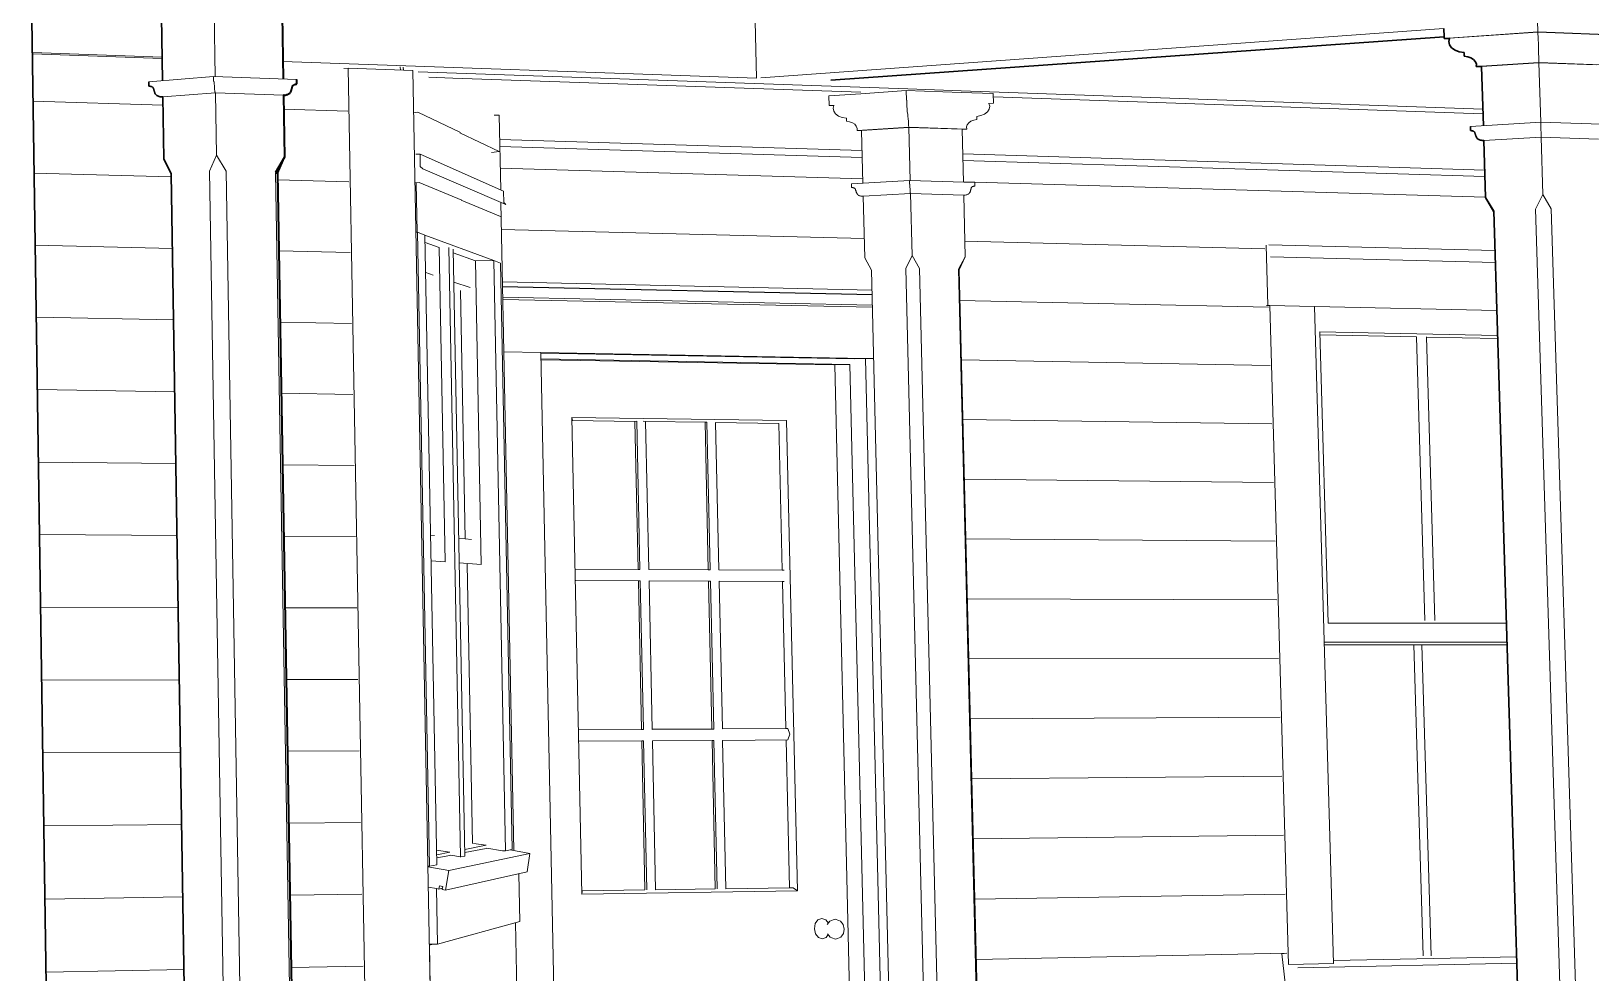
# Model space of a CAD drawing. Header units: inches. Extents: x -4969 to 16721, y 2489 to 24693.
# Drawn here: x 3644.9 to 4130.7, y 12849.1 to 13142.4 of the extents above; entities that cross this region are included whole.
import ezdxf

# ---------------------------------------------------------------- set-up
doc = ezdxf.new("R2010")
doc.units = ezdxf.units.IN
doc.header["$MEASUREMENT"] = 0
for name, color, linetype, lineweight in [('1', 1, 'Continuous', 9), ('2', 6, 'Continuous', 20), ('3', 3, 'Continuous', 30), ('4', 2, 'Continuous', 40)]:
    doc.layers.add(name, color=color, linetype=linetype, lineweight=lineweight)

msp = doc.modelspace()

# ---------------------------------------------------------------- linework, layer by layer
at = {"layer": '1'}
for p, q in [((3870.8643849, 13127.781853), (3870.3633486, 13149.8729546)), ((3872.2184137, 13127.8793992), (4084.9590073, 13143.2055356)), ((4143.5088484, 13141.0713005), (4114.2282077, 13142.2502095)), ((3685.711315, 13133.884258), (3645.32164, 13135.3103637)), ((3743.6902972, 13130.8839527), (3742.2579478, 13130.7730762)), ((3743.6902972, 13130.8839527), (3751.6723675, 12691.3607819)), ((3763.8115194, 13130.1765306), (3743.6902972, 13130.8839527)), ((3759.8337653, 13131.2670929), (3759.9244637, 13130.3131917)), ((3760.8957059, 13130.2790448), (3760.7630487, 13131.2342811)), ((3681.5713147, 13126.6849943), (3701.7356139, 13128.2495095)), ((3701.7356139, 13128.2495095), (3727.6862253, 13127.3587422)), ((3768.7365732, 13128.086048), (3776.2391527, 13127.8253685)), ((3776.2391527, 13127.8253685), (3903.3035307, 13123.4104763)), ((3645.5369697, 13120.6537678), (3685.9457963, 13119.3405635)), ((3685.903767, 13121.9474284), (3702.3469616, 13123.1863965)), ((3702.3469616, 13123.1863965), (3723.4854861, 13122.4814819)), ((3903.314608, 13122.9455586), (3917.4680784, 13123.9242928)), ((3917.5404708, 13120.948692), (3917.4680784, 13123.9242928)), ((3917.4680784, 13123.9242928), (3934.5830883, 13123.326141)), ((3917.6228938, 13120.876854), (3917.5404708, 13120.948692)), ((3917.6322634, 13119.9670656), (3917.6228938, 13120.876854)), ((3918.0189665, 13124.4308325), (3934.5700104, 13123.8506295)), ((3944.6029684, 13121.9755141), (4097.1010419, 13116.67692)), ((3723.5616459, 13118.1181253), (3743.5066679, 13117.4699528)), ((3764.0601933, 13117.0006804), (3765.3454292, 13117.1702704)), ((3765.3454292, 13117.1702704), (3778.6112487, 13110.8257822)), ((3790.7107802, 13116.2508613), (3789.1306637, 13116.30231)), ((3917.6650875, 13119.0319393), (3917.6322634, 13119.9670656)), ((3917.7183882, 13118.1562749), (3917.6650875, 13119.0319393)), ((3917.7873257, 13117.4194229), (3917.7183882, 13118.1562749)), ((3917.8656446, 13116.8880296), (3917.7873257, 13117.4194229)), ((3917.9462485, 13116.6099883), (3917.8656446, 13116.8880296)), ((3917.9703624, 13115.6192497), (3917.9462485, 13116.6099883)), ((3918.0302507, 13115.4041163), (3917.9703624, 13115.6192497)), ((3918.0885811, 13115.0200131), (3918.0302507, 13115.4041163)), ((3790.7239962, 13104.9254929), (3778.4289555, 13110.8015956)), ((3902.1699013, 13111.4547941), (3918.2293906, 13112.4914747)), ((3903.5879482, 13111.4733718), (3918.3113372, 13112.423371)), ((3918.1411068, 13114.495034), (3918.0885811, 13115.0200131)), ((3918.184008, 13113.8674688), (3918.1411068, 13114.495034)), ((3918.2141666, 13113.1830154), (3918.184008, 13113.8674688)), ((3918.2293906, 13112.4914747), (3918.2141666, 13113.1830154)), ((3918.2293906, 13112.4914747), (3936.2940561, 13111.901851)), ((3918.3113372, 13112.423371), (3918.2293906, 13112.4914747)), ((3918.3113372, 13112.423371), (3918.7132592, 13095.9164024)), ((3918.3113372, 13112.423371), (3934.8684138, 13111.8831738)), ((3903.7374132, 13105.2002713), (3790.8602841, 13108.7076162)), ((3903.7881454, 13103.0710237), (3790.9034412, 13106.5301176)), ((3766.0403244, 13104.0780182), (3764.7434464, 13104.1225423)), ((3766.1122837, 13100.2806558), (3766.0403244, 13104.0780182)), ((3766.0403244, 13104.0780182), (3792.0229824, 13092.6093253)), ((3788.3339816, 13104.6130524), (3790.7239962, 13104.9254929)), ((4097.63809, 13099.1753436), (3935.0593164, 13104.2270298)), ((3935.1120744, 13102.1111734), (4097.7008832, 13097.1290108)), ((3645.8663056, 13098.2372428), (3688.5384086, 13097.0339465)), ((3721.0324744, 13098.4138429), (3727.9806724, 12698.0035939)), ((3721.6730397, 13096.0995941), (3743.9058906, 13095.4726574)), ((3766.8801926, 13099.5305233), (3766.1122837, 13100.2806558)), ((3766.8801926, 13099.5305233), (3792.8051745, 13088.4008525)), ((3903.9469647, 13096.4053197), (3791.0385473, 13099.7133133)), ((3900.4357302, 13094.8754628), (3918.5121489, 13095.9222923)), ((3918.5395112, 13094.7981953), (3918.5121489, 13095.9222923)), ((3918.5121489, 13095.9222923), (3938.8492319, 13095.3266877)), ((3764.4728243, 13095.1376508), (3765.7594221, 13095.3052007)), ((3764.8315431, 13095.063597), (3765.1196596, 13079.8201271)), ((3765.7594221, 13095.3052007), (3779.0192786, 13089.7928384)), ((3904.0761407, 13090.9837578), (3918.813175, 13091.812852)), ((3918.5426793, 13094.7867474), (3918.5395112, 13094.7981953)), ((3918.5458481, 13094.774957), (3918.5426793, 13094.7867474)), ((3918.5490174, 13094.7628252), (3918.5458481, 13094.774957)), ((3918.5521868, 13094.7503532), (3918.5490174, 13094.7628252)), ((3918.5553561, 13094.7375424), (3918.5521868, 13094.7503532)), ((3918.5585249, 13094.7243938), (3918.5553561, 13094.7375424)), ((3918.5616929, 13094.7109088), (3918.5585249, 13094.7243938)), ((3918.5648598, 13094.6970886), (3918.5616929, 13094.7109088)), ((3918.5680254, 13094.6829347), (3918.5648598, 13094.6970886)), ((3918.5711893, 13094.6684483), (3918.5680254, 13094.6829347)), ((3918.5743512, 13094.653631), (3918.5711893, 13094.6684483)), ((3918.5775108, 13094.6384841), (3918.5743512, 13094.653631)), ((3918.5817399, 13094.6151513), (3918.5775108, 13094.6384841)), ((3918.5859104, 13094.5885206), (3918.5817399, 13094.6151513)), ((3918.5899975, 13094.558749), (3918.5859104, 13094.5885206)), ((3918.5939772, 13094.5260124), (3918.5899975, 13094.558749)), ((3918.5978261, 13094.4905039), (3918.5939772, 13094.5260124)), ((3918.6015213, 13094.4524329), (3918.5978261, 13094.4905039)), ((3918.6050413, 13094.4120241), (3918.6015213, 13094.4524329)), ((3918.6083651, 13094.3695158), (3918.6050413, 13094.4120241)), ((3918.6114733, 13094.3251586), (3918.6083651, 13094.3695158)), ((3918.6143474, 13094.2792141), (3918.6114733, 13094.3251586)), ((3918.6169706, 13094.2319532), (3918.6143474, 13094.2792141)), ((3918.6193274, 13094.1836545), (3918.6169706, 13094.2319532)), ((3918.6668662, 13093.0231052), (3918.6193274, 13094.1836545)), ((3918.6741623, 13092.8594786), (3918.6668662, 13093.0231052)), ((3918.6828804, 13092.7007633), (3918.6741623, 13092.8594786)), ((3918.6928945, 13092.5492486), (3918.6828804, 13092.7007633)), ((3918.7040601, 13092.4071196), (3918.6928945, 13092.5492486)), ((3918.7162161, 13092.2764252), (3918.7040601, 13092.4071196)), ((3918.7291869, 13092.1590488), (3918.7162161, 13092.2764252)), ((3918.7427855, 13092.056681), (3918.7291869, 13092.1590488)), ((3918.7568156, 13091.9707951), (3918.7427855, 13092.056681)), ((3918.771075, 13091.9026262), (3918.7568156, 13091.9707951)), ((3918.7853581, 13091.8531533), (3918.771075, 13091.9026262)), ((3918.7994591, 13091.8230855), (3918.7853581, 13091.8531533)), ((3918.813175, 13091.812852), (3918.7994591, 13091.8230855)), ((3918.813175, 13091.812852), (3935.3806139, 13091.341404)), ((3918.813175, 13091.812852), (3919.2822626, 13072.5473795)), ((3935.2772352, 13095.4874046), (4097.8974575, 13090.7229534)), ((3791.1256698, 13084.6639248), (3778.8368438, 13089.7689354)), ((3765.1196596, 13079.8201271), (3764.7619908, 13079.8163241)), ((3764.7627463, 13079.7762936), (3765.2247594, 13079.7812047)), ((3765.2247594, 13079.7812047), (3765.1196596, 13079.8201271)), ((3765.2247594, 13079.7812047), (3768.9585846, 12882.305735)), ((3765.2247594, 13079.7812047), (3767.5740384, 13078.9119056)), ((3767.5740384, 13078.9119056), (3771.2984483, 12882.7765596)), ((3789.0586887, 13070.9545985), (3767.5740384, 13078.9119056)), ((3767.6181528, 13076.5887468), (3771.9836413, 13075.0013757)), ((3791.4155429, 13080.6919323), (3904.3901197, 13077.8059442)), ((3935.7380823, 13077.005146), (4029.2023829, 13074.617557)), ((3646.196165, 13075.7850835), (3688.8992037, 13074.7648228)), ((3722.0574729, 13073.9726056), (3744.3057359, 13073.4410503)), ((3773.8572612, 12977.1227604), (3771.9836413, 13075.0013757)), ((3774.9743428, 13075.0319382), (3778.628115, 12885.206518)), ((3776.377045, 13074.5172005), (3780.0248864, 12885.4835989)), ((3776.398686, 13073.3957445), (3783.2692073, 13070.8973097)), ((3919.2822626, 13072.5473795), (3917.3569273, 13068.4822305)), ((3921.6462954, 13068.5232979), (3919.2822626, 13072.5473795)), ((4029.5645325, 13075.7622706), (4030.0945913, 13057.0006877)), ((4030.3688177, 13075.8854785), (4100.8392795, 13074.0663321)), ((4030.9168258, 13072.1213442), (4100.9530889, 13070.3678221)), ((3770.135813, 13066.4460392), (3767.7957926, 13067.2338572)), ((3783.2692073, 13070.8973097), (3789.0586887, 13070.9545985)), ((3785.1182294, 12976.2626518), (3783.2692073, 13070.8973097)), ((3789.0586887, 13070.9545985), (3792.6893324, 12887.0742528)), ((3791.0972896, 13070.1997182), (3794.7178004, 12887.4824604)), ((3917.3569273, 13068.4822305), (3925.2290407, 12744.2204686)), ((3921.6462954, 13068.5232979), (3929.5704025, 12744.1470836)), ((3933.7038199, 13068.2368826), (3941.7463186, 12744.6588784)), ((3776.5746288, 13064.2782741), (3781.613711, 13062.5817592)), ((3791.7404899, 13064.29667), (3906.7772563, 13061.7301376)), ((3906.8100179, 13060.3591987), (3791.7682902, 13062.8940007)), ((3791.769595, 13062.8281636), (3906.8115556, 13060.294851)), ((3646.5281977, 13057.9081044), (3646.4587865, 13057.9095291)), ((3780.1323099, 12984.3270386), (3778.635263, 13061.6272241)), ((3791.8352735, 13059.5143426), (3906.8889549, 13057.0560058)), ((3791.8478515, 13058.879721), (3906.9037774, 13056.4357445)), ((4030.3350195, 13056.4473729), (3934.1668074, 13058.5426102)), ((3646.5958958, 13053.2958472), (3689.2605681, 13052.4605615)), ((4030.0945913, 13057.0006877), (4029.6561371, 13056.9829224)), ((4030.7145349, 13056.9871104), (4030.0945913, 13057.0006877)), ((4030.276029, 13056.9693827), (4030.7145349, 13056.9871104)), ((4030.7145349, 13056.9871104), (4036.5220701, 12851.7402564)), ((4030.7145349, 13056.9871104), (4044.6424518, 13056.682645)), ((3722.4425088, 13051.810928), (3744.7062055, 13051.3750511)), ((4046.3091714, 13048.7669301), (4048.9227879, 12958.0703116)), ((4046.3091714, 13048.7669301), (4101.6522926, 13047.6455046)), ((4046.3594295, 13047.8142176), (4076.402171, 13047.2114002)), ((3803.7032361, 13042.3193112), (3792.1719468, 13042.5274292)), ((3792.1719468, 13042.5274292), (3792.1719628, 13042.5266237)), ((3792.1719628, 13042.5266237), (3803.7032361, 13042.3193112)), ((4079.0415994, 12958.8739829), (4076.402171, 13047.2114002)), ((4082.1420295, 12958.8690552), (4079.4936413, 13047.1835335)), ((4079.4946665, 13047.1493483), (4101.6812591, 13046.704167)), ((3803.7071813, 13042.1246749), (3901.2241128, 13040.3707716)), ((3899.9291678, 13038.6440045), (3803.7433749, 13040.3390738)), ((3895.2171333, 13038.4597789), (3803.7488942, 13040.0667848)), ((3899.9291678, 13038.6440045), (3894.8730678, 13038.4658238)), ((3895.2171333, 13038.4597789), (3902.1817502, 12741.7038712)), ((3899.9291678, 13038.6440045), (3906.9782453, 12740.4065356)), ((3901.2241128, 13040.3707716), (3904.7689279, 13040.4981117)), ((3904.7689279, 13040.4981117), (3911.9678514, 12738.5177509)), ((3904.7689279, 13040.4981117), (3907.2857234, 13040.4528662)), ((3907.2857035, 13040.4536961), (3904.7689279, 13040.4981117)), ((3907.2857035, 13040.4536961), (3907.2857234, 13040.4528662)), ((3934.6277304, 13040.0039092), (4030.8491103, 13038.2696794)), ((3646.926491, 13030.7724684), (3689.6225032, 13030.1210795)), ((3722.8281488, 13029.6144796), (3745.1073006, 13029.2745792)), ((3813.369759, 13022.1229976), (3816.4230793, 12873.6583498)), ((3813.5011471, 13021.2067936), (3813.369759, 13022.1229976)), ((3813.369759, 13022.1229976), (3880.2000537, 13021.1843614)), ((3813.502171, 13021.157021), (3832.9812608, 13020.8871564)), ((3832.9812608, 13020.8871564), (3833.5613008, 13020.9038948)), ((3833.9614141, 12974.7815347), (3832.9812608, 13020.8871564)), ((3834.5427471, 12974.7788149), (3833.5613008, 13020.9038948)), ((3835.5115766, 13020.9016457), (3836.3002566, 13020.865936)), ((3837.2856247, 12974.7659823), (3836.3002566, 13020.865936)), ((3836.300786, 13020.8411707), (3854.8068972, 13020.5847856)), ((3854.8068972, 13020.5847856), (3855.3896428, 13020.6013789)), ((3855.8181581, 12974.6792782), (3854.8068972, 13020.5847856)), ((3856.4022085, 12974.6765456), (3855.3896428, 13020.6013789)), ((3859.1212704, 12974.6638244), (3858.1048554, 13020.5637492)), ((3858.1054015, 13020.5390912), (3877.7898921, 13020.2663838)), ((3878.8335091, 12974.571601), (3877.7898921, 13020.2663838)), ((3883.558344, 12874.6921054), (3880.2000537, 13021.1843614)), ((3935.089258, 13021.4408931), (4031.3638622, 13020.0686136)), ((3647.2576129, 13008.2131973), (3689.9850103, 13007.7462931)), ((3723.2143944, 13007.3831786), (3745.5090229, 13007.1395538)), ((3935.5513914, 13002.8535141), (4031.8792763, 13001.8441303)), ((3647.589263, 12985.6179479), (3690.3480907, 12985.3361187)), ((3723.6012469, 12985.1169427), (3745.9113737, 12984.9698937)), ((3769.3497322, 12985.4000938), (3770.5786193, 12985.277798)), ((3778.1135964, 12984.5279359), (3782.0758701, 12984.1336203)), ((3936.0141316, 12984.2417242), (4032.3953539, 12983.5961843)), ((3773.8572612, 12977.1227604), (3769.5005915, 12977.4555213)), ((3785.1182294, 12976.2626518), (3778.2629901, 12976.7862524)), ((3782.3571361, 12889.3481639), (3780.6705518, 12976.3742742)), ((3814.454235, 12974.8727989), (3833.9614141, 12974.7815347)), ((3833.9614141, 12974.7815347), (3834.5427471, 12974.7788149)), ((3837.2856247, 12974.7659823), (3855.8181581, 12974.6792782)), ((3855.8181581, 12974.6792782), (3856.4022085, 12974.6765456)), ((3859.1212704, 12974.6638244), (3878.8335091, 12974.571601)), ((3878.8335091, 12974.571601), (3879.4203712, 12974.5688554)), ((3814.5276391, 12971.3042877), (3834.6183754, 12971.2245091)), ((3814.527786, 12971.2971486), (3834.0371295, 12971.2197061)), ((3834.0371295, 12971.2197061), (3834.6183754, 12971.2245091)), ((3835.0208388, 12924.9437129), (3834.0371295, 12971.2197061)), ((3835.6032703, 12924.9373592), (3834.6183754, 12971.2245091)), ((3837.3615552, 12971.2136161), (3856.4802341, 12971.1376974)), ((3837.361707, 12971.2065092), (3837.3615552, 12971.2136161)), ((3837.361707, 12971.2065092), (3855.896276, 12971.1329361)), ((3838.3503836, 12924.9517694), (3837.361707, 12971.2065092)), ((3855.896276, 12971.1329361), (3856.4802341, 12971.1376974)), ((3856.9111917, 12925.0584996), (3855.896276, 12971.1329361)), ((3857.4963421, 12925.0522012), (3856.4802341, 12971.1376974)), ((3859.1995926, 12971.1268989), (3879.5008956, 12971.046284)), ((3859.1997493, 12971.119823), (3859.1995926, 12971.1268989)), ((3859.1997493, 12971.119823), (3878.9140642, 12971.0415661)), ((3860.2195614, 12925.066486), (3859.1997493, 12971.119823)), ((3878.9140642, 12971.0415661), (3879.5008956, 12971.046284)), ((3879.9615716, 12925.1793691), (3878.9140642, 12971.0415661)), ((3936.47748, 12965.6054752), (4032.9120964, 12965.3247304)), ((3647.9214424, 12962.9866341), (3690.7117458, 12962.8904723)), ((3723.9887077, 12962.8156896), (3746.3143546, 12962.7655176)), ((4048.9227879, 12958.0703116), (4104.4110824, 12957.9919477)), ((4104.5930852, 12952.0773261), (4047.653446, 12952.0868841)), ((4104.6184779, 12951.2521292), (4047.6774855, 12951.2518011)), ((4078.4905414, 12854.3903942), (4075.6089069, 12951.251962)), ((4080.9858061, 12854.4409842), (4078.0971926, 12951.2519764)), ((3936.9414377, 12946.9447191), (4033.4295051, 12947.0297229)), ((3724.3767784, 12940.4793366), (3746.7179671, 12940.526344)), ((3648.2541524, 12940.3191695), (3691.0759769, 12940.4092695)), ((3937.4060059, 12928.2594073), (4033.9475811, 12928.7111165)), ((3815.4833811, 12924.8412641), (3835.0208388, 12924.9437129)), ((3815.4835754, 12924.8318196), (3835.6032703, 12924.9373592)), ((3815.5572387, 12921.2507084), (3835.0968688, 12921.3670854)), ((3835.0208388, 12924.9437129), (3835.6032703, 12924.9373592)), ((3835.0968688, 12921.3670854), (3835.6791645, 12921.3705535)), ((3836.0837472, 12874.9389301), (3835.0968688, 12921.3670854)), ((3836.6675261, 12874.9204781), (3835.6791645, 12921.3705535)), ((3838.3501826, 12924.961171), (3856.9111917, 12925.0584996)), ((3838.3503836, 12924.9517694), (3855.158248, 12925.0399365)), ((3838.4265809, 12921.3869169), (3856.989633, 12921.4974774)), ((3839.4183045, 12874.9896236), (3838.4265809, 12921.3869169)), ((3855.158248, 12925.0399365), (3855.1580422, 12925.0493066)), ((3855.158248, 12925.0399365), (3857.4963421, 12925.0522012)), ((3856.9111917, 12925.0584996), (3857.4963421, 12925.0522012)), ((3856.989633, 12921.4974774), (3857.574641, 12921.5009617)), ((3858.0078042, 12875.2722496), (3856.989633, 12921.4974774)), ((3858.59431, 12875.2539583), (3857.574641, 12921.5009617)), ((3860.2193541, 12925.0758466), (3879.9615716, 12925.1793691)), ((3860.2195614, 12925.066486), (3880.5495352, 12925.1731287)), ((3860.2981577, 12921.5171828), (3880.6303403, 12921.6382801)), ((3861.3210972, 12875.3226197), (3860.2981577, 12921.5171828)), ((3879.9615716, 12925.1793691), (3880.5495352, 12925.1731287)), ((3881.0933777, 12875.6232248), (3880.042526, 12921.6347791)), ((3881.1782264, 12923.3991478), (3880.5495352, 12925.1731287)), ((3880.6303403, 12921.6382801), (3881.1782264, 12923.3991478)), ((3648.5873943, 12917.6154674), (3691.4407855, 12917.8924258)), ((3724.7654604, 12918.1078008), (3747.1222125, 12918.2522908)), ((3937.8711858, 12909.5494913), (4034.4663258, 12910.3688653)), ((3648.9211694, 12894.8754409), (3691.806173, 12895.3398564)), ((3725.1547551, 12895.7009989), (3747.5270924, 12895.9432762)), ((3938.3369787, 12890.8149226), (4034.9857406, 12892.0029237)), ((3771.2131184, 12887.2702102), (3775.2834403, 12886.669025)), ((3786.6358923, 12888.8460216), (3779.984614, 12887.5705429)), ((3786.654847, 12887.8754904), (3780.0037261, 12886.5801396)), ((3782.740251, 12889.4200915), (3786.6358923, 12888.8460216)), ((3786.8444516, 12887.9130057), (3786.654847, 12887.8754904)), ((3786.8473943, 12887.9129903), (3786.8983371, 12887.9037877)), ((3791.7174257, 12887.0794028), (3786.8983371, 12887.9037877)), ((3791.7174257, 12887.0794028), (3792.6893324, 12887.0742528)), ((3792.6893324, 12887.0742528), (3794.7178004, 12887.4824604)), ((3768.4896489, 12882.3084096), (3768.9585846, 12882.305735)), ((3768.9585846, 12882.305735), (3771.2984483, 12882.7765596)), ((3775.2834403, 12886.669025), (3771.2392608, 12885.8934951)), ((3775.3026552, 12885.6645742), (3771.2585638, 12884.87696)), ((3800.2843519, 12886.2613607), (3774.9652113, 12880.9838049)), ((3775.6068333, 12885.7244539), (3775.3026552, 12885.6645742)), ((3775.6085783, 12885.7241548), (3775.6068333, 12885.7244539)), ((3775.6098753, 12885.7244074), (3775.6594035, 12885.7154419)), ((3778.628115, 12885.206518), (3775.6594035, 12885.7154419)), ((3778.628115, 12885.206518), (3780.0248864, 12885.4835989)), ((3778.628115, 12885.206518), (3778.6286649, 12885.1779487)), ((3768.4924824, 12882.1582779), (3774.9652113, 12880.9838049)), ((3773.9959629, 12874.8278848), (3774.9652113, 12880.9838049)), ((3799.3908454, 12880.5682778), (3773.9959629, 12874.8278848)), ((3649.2554789, 12872.0990026), (3692.1721406, 12872.7514761)), ((3725.5446639, 12873.2588476), (3747.9326084, 12873.5992175)), ((3768.6119077, 12875.830593), (3771.1720407, 12875.3418672)), ((3771.5048089, 12858.0619658), (3771.1768887, 12875.3409417)), ((3771.9346258, 12875.203069), (3771.1768887, 12875.3409417)), ((3771.9346258, 12875.203069), (3772.0961982, 12876.2289687)), ((3773.0334228, 12875.4487307), (3771.9346258, 12875.203069)), ((3773.1267657, 12876.0414913), (3772.0961982, 12876.2289687)), ((3772.9652003, 12875.015494), (3773.1267657, 12876.0414913)), ((3773.9959629, 12874.8278848), (3772.9652003, 12875.015494)), ((3816.4230793, 12873.6583498), (3883.558344, 12874.6921054)), ((3816.4230793, 12873.6583498), (3816.5171178, 12874.5865607)), ((3816.5159891, 12874.6414313), (3836.0837472, 12874.9389301)), ((3839.4183045, 12874.9896236), (3858.0078042, 12875.2722496)), ((3861.3210972, 12875.3226197), (3881.0933777, 12875.6232248)), ((3881.0933777, 12875.6232248), (3882.2721804, 12875.5869748)), ((3883.558344, 12874.6921054), (3882.2721804, 12875.5869748)), ((3938.8033857, 12872.0556524), (4035.5058266, 12873.6132455)), ((3797.0951975, 12865.0635466), (3771.5048089, 12858.0619658)), ((3888.8494493, 12862.8364862), (3889.1356437, 12864.4253908)), ((3889.2088285, 12861.2588971), (3888.8494493, 12862.8364862)), ((3889.1356437, 12864.4253908), (3889.9904374, 12865.5994378)), ((3889.9904374, 12865.5994378), (3891.1843588, 12866.0441638)), ((3891.1843588, 12866.0441638), (3892.3973567, 12865.6409535)), ((3892.3973567, 12865.6409535), (3893.2180982, 12864.6073346)), ((3892.8880873, 12864.1536121), (3893.6622037, 12865.2179227)), ((3893.6622037, 12865.2179227), (3894.7436463, 12865.6211591)), ((3894.7436463, 12865.6211591), (3895.3311452, 12865.8385017)), ((3896.5212517, 12865.4426388), (3895.3311452, 12865.8385017)), ((3896.5212517, 12865.4426388), (3897.0291918, 12865.2144802)), ((3897.8515514, 12864.1781532), (3897.0291918, 12865.2144802)), ((3898.1771096, 12862.7486829), (3897.8515514, 12864.1781532)), ((3897.9187497, 12861.308644), (3898.1771096, 12862.7486829)), ((3768.9468911, 12858.081679), (3770.0708643, 12858.0730168)), ((3768.9528032, 12857.7684313), (3770.0708643, 12858.0730168)), ((3770.0708643, 12858.0730168), (3771.5048089, 12858.0619658)), ((3890.1173444, 12860.1158861), (3889.2088285, 12861.2588971)), ((3890.1173444, 12860.1158861), (3891.3311305, 12859.7138431)), ((3891.3311305, 12859.7138431), (3892.5246654, 12860.1600675)), ((3892.5246654, 12860.1600675), (3893.1565267, 12861.0293595)), ((3893.7778818, 12860.2471843), (3892.9548044, 12861.2832918)), ((3893.7778818, 12860.2471843), (3894.2852973, 12860.0175563)), ((3894.2852973, 12860.0175563), (3895.4761629, 12859.6228188)), ((3895.4761629, 12859.6228188), (3896.0640956, 12859.8388706)), ((3896.0640956, 12859.8388706), (3897.1454622, 12860.2435425)), ((3897.1454622, 12860.2435425), (3897.9187497, 12861.308644)), ((3768.9503908, 12857.7677741), (3772.0739038, 12692.3986298)), ((3939.2704081, 12853.2716317), (4036.0191498, 12855.1996367)), ((4034.5028139, 12854.9990302), (4036.0191498, 12855.1996367)), ((4034.5028139, 12854.9990302), (4036.5401921, 12836.7623097)), ((4107.6071151, 12854.1291242), (4050.5069728, 12852.9612154)), ((3649.5903242, 12849.2860651), (3692.5386898, 12850.1271997)), ((3725.9351883, 12850.781263), (3748.3387619, 12851.2200323)), ((4036.5220701, 12851.7402564), (4050.5337768, 12852.030102)), ((4107.6685292, 12852.1333254), (4039.4658231, 12850.7096518))]:
    msp.add_line(p, q, dxfattribs=at)
at = {"layer": '2'}
for p, q in [((3701.9263138, 13148.3660418), (3702.2626801, 13128.2314177)), ((4114.2282077, 13142.2502095), (4114.1233894, 13145.5968171)), ((4114.2282077, 13142.2502095), (4085.0505903, 13140.181404)), ((4086.6670276, 13140.2060106), (4114.2272457, 13142.1592058)), ((4114.2272457, 13142.1592058), (4114.2282077, 13142.2502095)), ((4114.2272457, 13142.1592058), (4141.8775716, 13141.0464679)), ((4114.2272457, 13142.1592058), (4114.2923491, 13140.0846633)), ((4114.2923491, 13140.0846633), (4114.3455509, 13138.2608314)), ((3685.7040354, 13134.335775), (3645.314955, 13135.7653839)), ((4114.3614323, 13137.6551403), (4114.3455509, 13138.2608314)), ((4114.3680226, 13137.3333578), (4114.3614323, 13137.6551403)), ((4114.4029168, 13136.2192485), (4114.3680226, 13137.3333578)), ((4114.4081219, 13135.970635), (4114.4029168, 13136.2192485)), ((4114.4195235, 13135.5327328), (4114.4081219, 13135.970635)), ((4114.4195235, 13135.5327328), (4114.4571882, 13134.2285703)), ((3870.8643849, 13127.781853), (3723.3018049, 13133.0049671)), ((3763.8115194, 13130.1765306), (3772.0739038, 12692.3986298)), ((4095.029986, 13131.3684097), (4114.5051301, 13132.6799373)), ((4096.6495026, 13131.3918942), (4114.5040391, 13132.5937131)), ((4114.4571882, 13134.2285703), (4114.5051301, 13132.6799373)), ((4114.5040391, 13132.5937131), (4114.5051301, 13132.6799373)), ((4114.5040391, 13132.5937131), (4115.0845052, 13114.0602108)), ((4114.5040391, 13132.5937131), (4132.3860446, 13131.9101064)), ((4114.5051301, 13132.6799373), (4134.0153198, 13131.9337324)), ((3701.7585383, 13126.8757419), (3701.7356139, 13128.2495095)), ((3701.7663572, 13126.8611519), (3701.7585383, 13126.8757419)), ((3701.7741632, 13126.846145), (3701.7663572, 13126.8611519)), ((3701.7819554, 13126.8307226), (3701.7741632, 13126.846145)), ((3701.7897332, 13126.8148864), (3701.7819554, 13126.8307226)), ((3701.7974957, 13126.7986378), (3701.7897332, 13126.8148864)), ((3701.8052422, 13126.7819783), (3701.7974957, 13126.7986378)), ((3701.812972, 13126.7649097), (3701.8052422, 13126.7819783)), ((3701.8206844, 13126.7474335), (3701.812972, 13126.7649097)), ((3701.8283786, 13126.7295516), (3701.8206844, 13126.7474335)), ((3701.8360538, 13126.7112655), (3701.8283786, 13126.7295516)), ((3701.8437094, 13126.6925771), (3701.8360538, 13126.7112655)), ((3701.8513446, 13126.6734882), (3701.8437094, 13126.6925771)), ((3701.8614313, 13126.6442155), (3701.8513446, 13126.6734882)), ((3701.8712202, 13126.6109415), (3701.8614313, 13126.6442155)), ((3701.8806538, 13126.5738626), (3701.8712202, 13126.6109415)), ((3701.8896763, 13126.5331976), (3701.8806538, 13126.5738626)), ((3701.8982347, 13126.4891866), (3701.8896763, 13126.5331976)), ((3701.9062784, 13126.4420891), (3701.8982347, 13126.4891866)), ((3701.9137601, 13126.392183), (3701.9062784, 13126.4420891)), ((3701.9206357, 13126.3397625), (3701.9137601, 13126.392183)), ((3701.9268647, 13126.2851368), (3701.9206357, 13126.3397625)), ((3701.9324104, 13126.2286279), (3701.9268647, 13126.2851368)), ((3701.9372401, 13126.170569), (3701.9324104, 13126.2286279)), ((3701.9413255, 13126.1113023), (3701.9372401, 13126.170569)), ((3701.9854227, 13125.2822433), (3701.9413255, 13126.1113023)), ((3702.0156238, 13124.6891041), (3701.9854227, 13125.2822433)), ((3765.4471807, 13129.7792988), (3918.0189665, 13124.4308325)), ((3702.0276572, 13124.4884692), (3702.0156238, 13124.6891041)), ((3702.0436361, 13124.293522), (3702.0276572, 13124.4884692)), ((3702.0633298, 13124.1070755), (3702.0436361, 13124.293522)), ((3702.0864537, 13123.9318194), (3702.0633298, 13124.1070755)), ((3702.1126736, 13123.7702808), (3702.0864537, 13123.9318194)), ((3702.1416108, 13123.6247879), (3702.1126736, 13123.7702808)), ((3702.1728476, 13123.4974363), (3702.1416108, 13123.6247879)), ((3702.2059329, 13123.3900588), (3702.1728476, 13123.4974363)), ((3702.2403894, 13123.3041992), (3702.2059329, 13123.3900588)), ((3702.27572, 13123.2410899), (3702.2403894, 13123.3041992)), ((3702.3114156, 13123.2016349), (3702.27572, 13123.2410899)), ((3702.3469616, 13123.1863965), (3702.3114156, 13123.2016349)), ((3702.3469616, 13123.1863965), (3702.671014, 13103.7888703)), ((3893.4122378, 13122.2607945), (3903.314608, 13122.9455586)), ((3893.4814207, 13119.3136941), (3893.4122378, 13122.2607945)), ((3934.5700104, 13123.8506295), (4097.0556975, 13118.1546267)), ((3934.5830883, 13123.326141), (3944.5776464, 13122.9768416)), ((3944.6524841, 13120.0174729), (3944.5776464, 13122.9768416)), ((3790.7107802, 13116.2508613), (3791.1718997, 13092.9849914)), ((3893.4814207, 13119.3136941), (3894.8822729, 13119.2662735)), ((3894.6944183, 13118.4173376), (3894.8822729, 13119.2662735)), ((3894.8928098, 13117.5019465), (3894.6944183, 13118.4173376)), ((3894.8822729, 13119.2662735), (3894.8970747, 13119.3331642)), ((3895.4743985, 13116.6696089), (3894.8928098, 13117.5019465)), ((3896.3867661, 13115.995482), (3895.4743985, 13116.6696089)), ((3897.5476201, 13115.5404843), (3896.3867661, 13115.995482)), ((3898.8521814, 13115.345786), (3897.5476201, 13115.5404843)), ((3898.8754459, 13114.3625793), (3898.8521814, 13115.345786)), ((3939.4393972, 13115.8905794), (3940.7425188, 13116.1210301)), ((3939.4641572, 13114.9041268), (3939.4393972, 13115.8905794)), ((3940.7425188, 13116.1210301), (3941.8887484, 13116.6087876)), ((3941.8887484, 13116.6087876), (3942.7744072, 13117.3098065)), ((3942.7744072, 13117.3098065), (3943.3193644, 13118.1607216)), ((3943.2455764, 13119.9234089), (3943.2252784, 13119.9978439)), ((3943.2455764, 13119.9234089), (3944.6524841, 13120.0174729)), ((3943.4743189, 13119.0845847), (3943.2455764, 13119.9234089)), ((3943.3193644, 13118.1607216), (3943.4743189, 13119.0845847)), ((3899.8421099, 13114.2087182), (3898.8754459, 13114.3625793)), ((3900.7135734, 13113.8807565), (3899.8421099, 13114.2087182)), ((3901.4261907, 13113.4025956), (3900.7135734, 13113.8807565)), ((3901.9278897, 13112.8091194), (3901.4261907, 13113.4025956)), ((3902.1819906, 13112.1436523), (3901.9278897, 13112.8091194)), ((3902.1699013, 13111.4547941), (3902.1819906, 13112.1436523)), ((3903.5879482, 13111.4733718), (3902.1699013, 13111.4547941)), ((3903.5894842, 13111.4089066), (3902.1699013, 13111.4547941)), ((3903.5879482, 13111.4733718), (3903.5894842, 13111.4089066)), ((3903.5894842, 13111.4089066), (3903.9785272, 13095.0806309)), ((3934.8684138, 13111.8831738), (3936.2940561, 13111.901851)), ((3934.8684138, 13111.8831738), (3934.8702151, 13111.8109323)), ((3936.2940561, 13111.901851), (3934.8702151, 13111.8109323)), ((3934.8702151, 13111.8109323), (3935.2786352, 13095.4312585)), ((3936.2481889, 13112.5918688), (3936.4709796, 13113.2655001)), ((3936.2940561, 13111.901851), (3936.2481889, 13112.5918688)), ((3936.4709796, 13113.2655001), (3936.94618, 13113.8736266)), ((3936.94618, 13113.8736266), (3937.639152, 13114.3718998)), ((3937.639152, 13114.3718998), (3938.4993836, 13114.7239684)), ((3938.4993836, 13114.7239684), (3939.4641572, 13114.9041268)), ((4093.1694964, 13112.7361449), (4115.0939793, 13114.0607832)), ((4115.1335759, 13112.7965282), (4115.0939793, 13114.0607832)), ((4115.0939793, 13114.0607832), (4137.0590432, 13113.3068217)), ((4115.1377047, 13112.6132548), (4115.1335759, 13112.7965282)), ((4115.1400505, 13112.5224524), (4115.1377047, 13112.6132548)), ((4115.1400505, 13112.5224524), (4115.1421838, 13112.4450411)), ((4115.213131, 13110.096085), (4115.1421838, 13112.4450411)), ((4097.3559832, 13108.3687736), (4115.2299038, 13109.4178293)), ((4115.2241479, 13109.6987986), (4115.213131, 13110.096085)), ((4115.2266484, 13109.6009571), (4115.2241479, 13109.6987986)), ((4115.2284958, 13109.5229724), (4115.2266484, 13109.6009571)), ((4115.2296636, 13109.4659641), (4115.2284958, 13109.5229724)), ((4115.2301352, 13109.430749), (4115.2296636, 13109.4659641)), ((4115.2299038, 13109.4178293), (4115.2301352, 13109.430749)), ((4115.2299038, 13109.4178293), (4133.1238041, 13108.8211145)), ((4115.2299038, 13109.4178293), (4115.7890142, 13091.5661901)), ((3702.671014, 13103.7888703), (3700.4934248, 13098.7913458)), ((3705.6470874, 13098.8545683), (3702.671014, 13103.7888703)), ((3700.4934248, 13098.7913458), (3707.167807, 12697.3445281)), ((3705.6470874, 13098.8545683), (3712.3976453, 12697.234146)), ((3792.0927712, 13089.0955931), (3792.0229824, 13092.6093253)), ((3900.4621803, 13093.7594603), (3900.4357302, 13094.8754628)), ((3900.5133238, 13093.750853), (3900.4621803, 13093.7594603)), ((3900.5643436, 13093.7418981), (3900.5133238, 13093.750853)), ((3900.6152349, 13093.7325964), (3900.5643436, 13093.7418981)), ((3900.6659928, 13093.7229489), (3900.6152349, 13093.7325964)), ((3900.7166125, 13093.7129564), (3900.6659928, 13093.7229489)), ((3900.767089, 13093.7026199), (3900.7166125, 13093.7129564)), ((3900.8174175, 13093.6919405), (3900.767089, 13093.7026199)), ((3900.8675932, 13093.680919), (3900.8174175, 13093.6919405)), ((3900.9176112, 13093.6695567), (3900.8675932, 13093.680919)), ((3900.9674668, 13093.6578544), (3900.9176112, 13093.6695567)), ((3901.0171552, 13093.6458135), (3900.9674668, 13093.6578544)), ((3901.0666715, 13093.633435), (3901.0171552, 13093.6458135)), ((3901.1317135, 13093.6137574), (3901.0666715, 13093.633435)), ((3901.1943874, 13093.590671), (3901.1317135, 13093.6137574)), ((3901.2543235, 13093.5643121), (3901.1943874, 13093.590671)), ((3901.3111681, 13093.5348361), (3901.2543235, 13093.5643121)), ((3901.3645857, 13093.5024169), (3901.3111681, 13093.5348361)), ((3901.414261, 13093.4672457), (3901.3645857, 13093.5024169)), ((3901.459901, 13093.42953), (3901.414261, 13093.4672457)), ((3901.5012361, 13093.3894923), (3901.459901, 13093.42953)), ((3901.5380225, 13093.3473689), (3901.5012361, 13093.3894923)), ((3901.5700429, 13093.3034082), (3901.5380225, 13093.3473689)), ((3901.5971085, 13093.2578697), (3901.5700429, 13093.3034082)), ((3901.6190594, 13093.2110221), (3901.5971085, 13093.2578697)), ((3901.6512749, 13093.1167432), (3901.6190594, 13093.2110221)), ((3901.6831984, 13093.0224152), (3901.6512749, 13093.1167432)), ((3901.7148298, 13092.9280386), (3901.6831984, 13093.0224152)), ((3901.7461689, 13092.8336138), (3901.7148298, 13092.9280386)), ((3901.7772156, 13092.7391413), (3901.7461689, 13092.8336138)), ((3901.8079696, 13092.6446215), (3901.7772156, 13092.7391413)), ((3901.8384309, 13092.5500548), (3901.8079696, 13092.6446215)), ((3901.8685992, 13092.4554418), (3901.8384309, 13092.5500548)), ((3901.8984746, 13092.3607828), (3901.8685992, 13092.4554418)), ((3901.9280567, 13092.2660783), (3901.8984746, 13092.3607828)), ((3901.9573455, 13092.1713287), (3901.9280567, 13092.2660783)), ((3901.9863408, 13092.0765345), (3901.9573455, 13092.1713287)), ((3902.0485959, 13091.9171185), (3901.9863408, 13092.0765345)), ((3902.1379118, 13091.7640262), (3902.0485959, 13091.9171185)), ((3902.2530035, 13091.6194617), (3902.1379118, 13091.7640262)), ((3902.3922152, 13091.4855068), (3902.2530035, 13091.6194617)), ((3902.5535436, 13091.3640907), (3902.3922152, 13091.4855068)), ((3902.7346669, 13091.2569623), (3902.5535436, 13091.3640907)), ((3902.9329781, 13091.165665), (3902.7346669, 13091.2569623)), ((3903.1456224, 13091.0915144), (3902.9329781, 13091.165665)), ((3903.3695384, 13091.0355794), (3903.1456224, 13091.0915144)), ((3935.3806139, 13091.341404), (3935.6197986, 13091.3444074)), ((3935.3806139, 13091.341404), (3935.3808709, 13091.3310998)), ((3935.6197986, 13091.3444074), (3935.3808709, 13091.3310998)), ((3935.3808709, 13091.3310998), (3935.8593855, 13072.140285)), ((3935.6197986, 13091.3444074), (3935.8567282, 13091.3672287)), ((3935.8567282, 13091.3672287), (3936.0879896, 13091.4095403)), ((3936.0879896, 13091.4095403), (3936.3102507, 13091.4707336)), ((3936.3102507, 13091.4707336), (3936.5203091, 13091.5499279)), ((3936.5203091, 13091.5499279), (3936.7151378, 13091.6459831)), ((3936.7151378, 13091.6459831), (3936.8919291, 13091.7575157)), ((3936.8919291, 13091.7575157), (3937.048135, 13091.8829193)), ((3937.048135, 13091.8829193), (3937.1815042, 13092.0203872)), ((3937.1815042, 13092.0203872), (3937.2901147, 13092.1679389)), ((3937.2901147, 13092.1679389), (3937.372401, 13092.3234483)), ((3937.372401, 13092.3234483), (3937.4271773, 13092.4846747)), ((3937.4271773, 13092.4846747), (3937.4516837, 13092.5803612)), ((3937.4516837, 13092.5803612), (3937.4764877, 13092.6760106)), ((3937.4764877, 13092.6760106), (3937.5015889, 13092.7716225)), ((3937.5015889, 13092.7716225), (3937.5269873, 13092.8671964)), ((3937.5269873, 13092.8671964), (3937.5526828, 13092.9627319)), ((3937.5526828, 13092.9627319), (3937.5786752, 13093.0582286)), ((3937.5786752, 13093.0582286), (3937.6049645, 13093.153686)), ((3937.6049645, 13093.153686), (3937.6315505, 13093.2491037)), ((3937.6315505, 13093.2491037), (3937.6584331, 13093.3444813)), ((3937.6584331, 13093.3444813), (3937.6856122, 13093.4398182)), ((3937.6856122, 13093.4398182), (3937.7130876, 13093.5351142)), ((3937.7130876, 13093.5351142), (3937.7408593, 13093.6303688)), ((3937.7408593, 13093.6303688), (3937.7606339, 13093.6778401)), ((3937.7606339, 13093.6778401), (3937.7856149, 13093.7241188)), ((3937.7856149, 13093.7241188), (3937.8156548, 13093.768932)), ((3937.8156548, 13093.768932), (3937.8505766, 13093.8120152)), ((3937.8505766, 13093.8120152), (3937.8901743, 13093.8531144)), ((3937.8901743, 13093.8531144), (3937.9342142, 13093.8919871)), ((3937.9342142, 13093.8919871), (3937.9824368, 13093.9284039)), ((3937.9824368, 13093.9284039), (3938.0345574, 13093.9621502)), ((3938.0345574, 13093.9621502), (3938.0902689, 13093.9930267)), ((3938.0902689, 13093.9930267), (3938.1492424, 13094.0208513)), ((3938.1492424, 13094.0208513), (3938.2111303, 13094.0454599)), ((3938.2111303, 13094.0454599), (3938.2755674, 13094.0667072)), ((3938.2755674, 13094.0667072), (3938.3247516, 13094.0802745)), ((3938.3247516, 13094.0802745), (3938.3741262, 13094.0935077)), ((3938.3741262, 13094.0935077), (3938.4236863, 13094.1064054)), ((3938.4236863, 13094.1064054), (3938.4734271, 13094.1189665)), ((3938.4734271, 13094.1189665), (3938.523344, 13094.1311896)), ((3938.523344, 13094.1311896), (3938.5734322, 13094.1430737)), ((3938.5734322, 13094.1430737), (3938.6236868, 13094.1546176)), ((3938.6236868, 13094.1546176), (3938.674103, 13094.1658202)), ((3938.674103, 13094.1658202), (3938.7246761, 13094.1766803)), ((3938.7246761, 13094.1766803), (3938.775401, 13094.1871971)), ((3938.775401, 13094.1871971), (3938.826273, 13094.1973693)), ((3938.826273, 13094.1973693), (3938.8772873, 13094.2071962)), ((3938.8772873, 13094.2071962), (3938.8492319, 13095.3266877)), ((4115.7890142, 13091.5661901), (4113.4748703, 13086.9780845)), ((4118.3784673, 13087.0315845), (4115.7890142, 13091.5661901)), ((3791.2495189, 13089.0687), (3795.2510589, 12887.1702592)), ((3792.8051745, 13088.4008525), (3792.0927712, 13089.0955931)), ((3903.6015018, 13090.9986667), (3903.3695384, 13091.0355794)), ((3903.8381721, 13090.9813091), (3903.6015018, 13090.9986667)), ((3904.0761407, 13090.9837578), (3903.8381721, 13090.9813091)), ((3904.0763591, 13090.9745916), (3903.8381721, 13090.9813091)), ((3904.0761407, 13090.9837578), (3904.5324698, 13071.8314594)), ((4113.4748703, 13086.9780845), (4125.0007955, 12717.9460903)), ((4118.3784673, 13087.0315845), (4129.9730566, 12717.8528953)), ((3906.627937, 13067.9785395), (3904.5324698, 13071.8314594)), ((3935.8593855, 13072.140285), (3933.7038199, 13068.2368826)), ((3933.9294568, 13068.089045), (3935.8593855, 13072.140285)), ((3789.0586887, 13070.9545985), (3791.0972896, 13070.1997182)), ((3791.1541627, 13070.1785652), (3791.0972896, 13070.1997182)), ((3906.627937, 13067.9785395), (3914.3433384, 12745.1204864)), ((3933.7038199, 13068.2368826), (3933.9294568, 13068.089045)), ((3933.9294568, 13068.089045), (3941.9642519, 12744.9230377)), ((4044.6424518, 13056.682645), (4050.5337768, 12852.030102)), ((4101.4124807, 13055.4387724), (4044.6424518, 13056.682645)), ((3803.7032361, 13042.3193112), (3809.950164, 12734.1293099)), ((3904.7689279, 13040.4981117), (3803.7032361, 13042.3193112)), ((4104.5930237, 12952.0793256), (4047.6533877, 12952.0889075)), ((3794.152328, 12887.3686651), (3800.2843519, 12886.2613607)), ((3799.3908454, 12880.5682778), (3800.2843519, 12886.2613607)), ((3796.7985952, 12879.9823119), (3797.0951975, 12865.0635466)), ((3795.7734989, 12864.7019273), (3798.7877687, 12712.7308251))]:
    msp.add_line(p, q, dxfattribs=at)
at = {"layer": '3'}
for p, q in [((3650.2545222, 12799.5495784), (3644.9340645, 13161.6910226)), ((3685.5021976, 13146.854757), (3685.822068, 13127.0148033)), ((3893.9997691, 13127.1077923), (4085.0352045, 13140.6894485)), ((4085.0352045, 13140.6894485), (4084.9590073, 13143.2055356)), ((4085.0505903, 13140.181404), (4085.0352045, 13140.6894485)), ((4086.6670276, 13140.2060106), (4085.0505903, 13140.181404)), ((4085.0505903, 13140.181404), (4086.6478433, 13140.1181803)), ((4086.4422169, 13139.1767617), (4086.6478433, 13140.1181803)), ((4086.6478433, 13140.1181803), (4086.6670276, 13140.2060106)), ((4086.6753792, 13138.1487646), (4086.4422169, 13139.1767617)), ((4087.3455435, 13137.2147899), (4086.6753792, 13138.1487646)), ((4088.3923246, 13136.4591675), (4087.3455435, 13137.2147899)), ((4089.7213236, 13135.9501836), (4088.3923246, 13136.4591675)), ((4091.2125968, 13135.733903), (4089.7213236, 13135.9501836)), ((4091.2462844, 13134.6293091), (4091.2125968, 13135.733903)), ((4092.3514012, 13134.4582546), (4091.2462844, 13134.6293091)), ((4093.3490743, 13134.0914105), (4092.3514012, 13134.4582546)), ((4094.1664342, 13133.5555067), (4093.3490743, 13134.0914105)), ((4094.7437468, 13132.8896376), (4094.1664342, 13133.5555067)), ((4095.0387955, 13132.1424135), (4094.7437468, 13132.8896376)), ((4095.029986, 13131.3684097), (4095.0387955, 13132.1424135)), ((4096.6495026, 13131.3918942), (4095.029986, 13131.3684097)), ((4096.6521056, 13131.307069), (4095.029986, 13131.3684097)), ((4096.6495026, 13131.3918942), (4096.6521056, 13131.307069)), ((4096.6521056, 13131.307069), (4097.2144681, 13112.9805349)), ((3681.5930634, 13125.3232967), (3681.5713147, 13126.6849943)), ((3681.654336, 13125.3129557), (3681.5930634, 13125.3232967)), ((3681.7154573, 13125.3021902), (3681.654336, 13125.3129557)), ((3681.7764215, 13125.2910011), (3681.7154573, 13125.3021902)), ((3681.8372227, 13125.2793896), (3681.7764215, 13125.2910011)), ((3681.897855, 13125.2673567), (3681.8372227, 13125.2793896)), ((3681.9583127, 13125.2549035), (3681.897855, 13125.2673567)), ((3682.0185899, 13125.2420313), (3681.9583127, 13125.2549035)), ((3682.0786809, 13125.2287413), (3682.0185899, 13125.2420313)), ((3682.1385798, 13125.2150347), (3682.0786809, 13125.2287413)), ((3682.1982809, 13125.2009129), (3682.1385798, 13125.2150347)), ((3682.2577786, 13125.1863773), (3682.1982809, 13125.2009129)), ((3682.3170669, 13125.1714291), (3682.2577786, 13125.1863773)), ((3682.3949145, 13125.1476232), (3682.3170669, 13125.1714291)), ((3682.4698912, 13125.1196503), (3682.3949145, 13125.1476232)), ((3682.5415546, 13125.0876752), (3682.4698912, 13125.1196503)), ((3682.6094816, 13125.0518866), (3682.5415546, 13125.0876752)), ((3682.6732716, 13125.0124955), (3682.6094816, 13125.0518866)), ((3682.7325479, 13124.9697343), (3682.6732716, 13125.0124955)), ((3682.7869607, 13124.9238553), (3682.7325479, 13124.9697343)), ((3682.8361889, 13124.8751292), (3682.7869607, 13124.9238553)), ((3682.8799418, 13124.8238433), (3682.8361889, 13124.8751292)), ((3682.9179611, 13124.7703005), (3682.8799418, 13124.8238433)), ((3682.9500225, 13124.7148164), (3682.9179611, 13124.7703005)), ((3682.9759366, 13124.6577187), (3682.9500225, 13124.7148164)), ((3683.0137406, 13124.5427738), (3682.9759366, 13124.6577187)), ((3683.0511941, 13124.4277677), (3683.0137406, 13124.5427738)), ((3683.0882968, 13124.3127012), (3683.0511941, 13124.4277677)), ((3683.1250484, 13124.1975746), (3683.0882968, 13124.3127012)), ((3683.1614489, 13124.0823886), (3683.1250484, 13124.1975746)), ((3683.1974981, 13123.9671437), (3683.1614489, 13124.0823886)), ((3683.2331957, 13123.8518404), (3683.1974981, 13123.9671437)), ((3683.2685416, 13123.7364792), (3683.2331957, 13123.8518404)), ((3683.3035357, 13123.6210608), (3683.2685416, 13123.7364792)), ((3683.3381777, 13123.5055857), (3683.3035357, 13123.6210608)), ((3683.3724675, 13123.3900543), (3683.3381777, 13123.5055857)), ((3683.4064049, 13123.2744673), (3683.3724675, 13123.3900543)), ((3683.4796653, 13123.0801254), (3683.4064049, 13123.2744673)), ((3683.5854458, 13122.8935841), (3683.4796653, 13123.0801254)), ((3683.7222252, 13122.7175289), (3683.5854458, 13122.8935841)), ((3683.8880358, 13122.554495), (3683.7222252, 13122.7175289)), ((3684.0804922, 13122.4068304), (3683.8880358, 13122.554495)), ((3684.2968252, 13122.276662), (3684.0804922, 13122.4068304)), ((3684.5339212, 13122.1658654), (3684.2968252, 13122.276662)), ((3684.7883677, 13122.0760375), (3684.5339212, 13122.1658654)), ((3685.0565014, 13122.0084733), (3684.7883677, 13122.0760375)), ((3685.3344619, 13121.9641476), (3685.0565014, 13122.0084733)), ((3685.6182461, 13121.9437006), (3685.3344619, 13121.9641476)), ((3685.903767, 13121.9474284), (3685.6182461, 13121.9437006)), ((3685.9039791, 13121.9342716), (3685.6182461, 13121.9437006)), ((3685.903767, 13121.9474284), (3686.2142626, 13102.6889542)), ((4093.207797, 13111.4821194), (4093.1694964, 13112.7361449)), ((4093.2662755, 13111.472531), (4093.207797, 13111.4821194)), ((4093.3246154, 13111.4625517), (4093.2662755, 13111.472531)), ((4093.382811, 13111.4521825), (4093.3246154, 13111.4625517)), ((4093.4408569, 13111.4414245), (4093.382811, 13111.4521825)), ((4093.4987474, 13111.4302786), (4093.4408569, 13111.4414245)), ((4093.5564769, 13111.4187459), (4093.4987474, 13111.4302786)), ((4093.6140399, 13111.4068275), (4093.5564769, 13111.4187459)), ((4093.671431, 13111.3945246), (4093.6140399, 13111.4068275)), ((4093.7286445, 13111.3818383), (4093.671431, 13111.3945246)), ((4093.785675, 13111.3687698), (4093.7286445, 13111.3818383)), ((4093.842517, 13111.3553204), (4093.785675, 13111.3687698)), ((4093.899165, 13111.3414913), (4093.842517, 13111.3553204)), ((4093.9735996, 13111.3194854), (4093.899165, 13111.3414913)), ((4094.0453543, 13111.2936452), (4093.9735996, 13111.3194854)), ((4094.1140056, 13111.2641229), (4094.0453543, 13111.2936452)), ((4094.1791483, 13111.2310927), (4094.1140056, 13111.2641229)), ((4094.2403982, 13111.1947495), (4094.1791483, 13111.2310927)), ((4094.2973936, 13111.1553076), (4094.2403982, 13111.1947495)), ((4094.3497982, 13111.1129998), (4094.2973936, 13111.1553076)), ((4094.3973026, 13111.0680756), (4094.3497982, 13111.1129998)), ((4094.4396265, 13111.0208), (4094.3973026, 13111.0680756)), ((4094.4765201, 13110.9714521), (4094.4396265, 13111.0208)), ((4094.5077655, 13110.9203229), (4094.4765201, 13110.9714521)), ((4094.5331783, 13110.8677143), (4094.5077655, 13110.9203229)), ((4094.5706597, 13110.7618219), (4094.5331783, 13110.8677143)), ((4094.6078081, 13110.6558737), (4094.5706597, 13110.7618219)), ((4094.6446232, 13110.5498702), (4094.6078081, 13110.6558737)), ((4094.6811048, 13110.443812), (4094.6446232, 13110.5498702)), ((4094.7172527, 13110.3376996), (4094.6811048, 13110.443812)), ((4094.7530668, 13110.2315333), (4094.7172527, 13110.3376996)), ((4094.7885469, 13110.1253138), (4094.7530668, 13110.2315333)), ((4094.8236929, 13110.0190416), (4094.7885469, 13110.1253138)), ((4094.8585045, 13109.912717), (4094.8236929, 13110.0190416)), ((4094.8929815, 13109.8063407), (4094.8585045, 13109.912717)), ((4094.9271239, 13109.6999132), (4094.8929815, 13109.8063407)), ((4094.9609314, 13109.5934348), (4094.9271239, 13109.6999132)), ((4095.0331988, 13109.414391), (4094.9609314, 13109.5934348)), ((4095.1363305, 13109.2424967), (4095.0331988, 13109.414391)), ((4095.2688432, 13109.0802268), (4095.1363305, 13109.2424967)), ((4095.4288305, 13108.9299178), (4095.2688432, 13109.0802268)), ((4095.6139905, 13108.7937345), (4095.4288305, 13108.9299178)), ((4095.8216585, 13108.6736385), (4095.6139905, 13108.7937345)), ((4096.0488458, 13108.5713602), (4095.8216585, 13108.6736385)), ((4096.292282, 13108.4883735), (4096.0488458, 13108.5713602)), ((4096.5484625, 13108.4258748), (4096.292282, 13108.4883735)), ((4096.8136986, 13108.3847657), (4096.5484625, 13108.4258748)), ((4097.0841707, 13108.3656396), (4096.8136986, 13108.3847657)), ((4097.3559832, 13108.3687736), (4097.0841707, 13108.3656396)), ((4097.356355, 13108.3566577), (4097.0841707, 13108.3656396)), ((4097.3559832, 13108.3687736), (4097.356355, 13108.3566577)), ((4097.356355, 13108.3566577), (4097.9001572, 13090.6349739)), ((3688.522486, 13098.0167258), (3686.2142626, 13102.6889542)), ((3688.522486, 13098.0167258), (3694.9921018, 12698.6968517)), ((4100.4621433, 13086.3222893), (4097.9001572, 13090.6349739)), ((4097.9001572, 13090.6349739), (4100.4674245, 13086.1506636)), ((4100.4621433, 13086.3222893), (4111.7625445, 12719.0883822))]:
    msp.add_line(p, q, dxfattribs=at)
at = {"layer": '4'}
for p, q in [((3723.0498364, 13147.4407717), (3723.397787, 13127.5059449)), ((3726.2387615, 13124.934533), (3726.2722302, 13125.0510326)), ((3726.2722302, 13125.0510326), (3726.3060545, 13125.1674831)), ((3726.3060545, 13125.1674831), (3726.3402342, 13125.2838839)), ((3726.3402342, 13125.2838839), (3726.3643963, 13125.3419125)), ((3726.3643963, 13125.3419125), (3726.394802, 13125.3985014)), ((3726.394802, 13125.3985014), (3726.4312718, 13125.4533168)), ((3726.4312718, 13125.4533168), (3726.4735907, 13125.5060354)), ((3726.4735907, 13125.5060354), (3726.5215092, 13125.5563461)), ((3726.5215092, 13125.5563461), (3726.5747446, 13125.6039523)), ((3726.5747446, 13125.6039523), (3726.632983, 13125.6485732)), ((3726.632983, 13125.6485732), (3726.695881, 13125.6899454)), ((3726.695881, 13125.6899454), (3726.7630674, 13125.7278249)), ((3726.7630674, 13125.7278249), (3726.8341462, 13125.7619883)), ((3726.8341462, 13125.7619883), (3726.9086981, 13125.792234)), ((3726.9086981, 13125.792234), (3726.9862834, 13125.8183835)), ((3726.9862834, 13125.8183835), (3727.0454808, 13125.8351067)), ((3727.0454808, 13125.8351067), (3727.104904, 13125.8514225)), ((3727.104904, 13125.8514225), (3727.1645473, 13125.8673292)), ((3727.1645473, 13125.8673292), (3727.224405, 13125.8828255)), ((3727.224405, 13125.8828255), (3727.2844713, 13125.8979098)), ((3727.2844713, 13125.8979098), (3727.3447404, 13125.9125806)), ((3727.3447404, 13125.9125806), (3727.4052067, 13125.9268366)), ((3727.4052067, 13125.9268366), (3727.4658643, 13125.9406763)), ((3727.4658643, 13125.9406763), (3727.5267074, 13125.9540984)), ((3727.5267074, 13125.9540984), (3727.5877302, 13125.9671017)), ((3727.5877302, 13125.9671017), (3727.6489268, 13125.9796848)), ((3727.6489268, 13125.9796848), (3727.7102913, 13125.9918466)), ((3727.7102913, 13125.9918466), (3727.6862253, 13127.3587422)), ((3723.4854861, 13122.4814819), (3723.7727992, 13122.4858953)), ((3723.4854861, 13122.4814819), (3723.4857815, 13122.4645575)), ((3723.7727992, 13122.4858953), (3723.4857815, 13122.4645575)), ((3723.4857815, 13122.4645575), (3723.8226775, 13103.1630684)), ((3723.7727992, 13122.4858953), (3724.0575773, 13122.5145009)), ((3724.0575773, 13122.5145009), (3724.3357177, 13122.5668881)), ((3724.3357177, 13122.5668881), (3724.6032126, 13122.6423037)), ((3724.6032126, 13122.6423037), (3724.8562074, 13122.7396625)), ((3724.8562074, 13122.7396625), (3725.0910559, 13122.8575628)), ((3725.0910559, 13122.8575628), (3725.3043732, 13122.9943067)), ((3725.3043732, 13122.9943067), (3725.4930845, 13123.1479244)), ((3725.4930845, 13123.1479244), (3725.6544697, 13123.3162029)), ((3725.6544697, 13123.3162029), (3725.7862025, 13123.4967172)), ((3725.7862025, 13123.4967172), (3725.8863839, 13123.6868663)), ((3725.8863839, 13123.6868663), (3725.95357, 13123.88391)), ((3725.95357, 13123.88391), (3725.9838316, 13124.0008285)), ((3725.9838316, 13124.0008285), (3726.0144501, 13124.1177026)), ((3726.0144501, 13124.1177026), (3726.0454254, 13124.2345317)), ((3726.0454254, 13124.2345317), (3726.0767573, 13124.3513154)), ((3726.0767573, 13124.3513154), (3726.1084457, 13124.468053)), ((3726.1084457, 13124.468053), (3726.1404905, 13124.5847442)), ((3726.1404905, 13124.5847442), (3726.1728915, 13124.7013882)), ((3726.1728915, 13124.7013882), (3726.2056485, 13124.8179847)), ((3726.2056485, 13124.8179847), (3726.2387615, 13124.934533)), ((3723.8226775, 13103.1630684), (3721.0324744, 13098.4138429)), ((3721.6367812, 13098.1865438), (3723.8226775, 13103.1630684)), ((3721.0324744, 13098.4138429), (3721.6367812, 13098.1865438)), ((3721.6367812, 13098.1865438), (3728.5826459, 12698.4004025))]:
    msp.add_line(p, q, dxfattribs=at)

doc.saveas('drawing.dxf')
